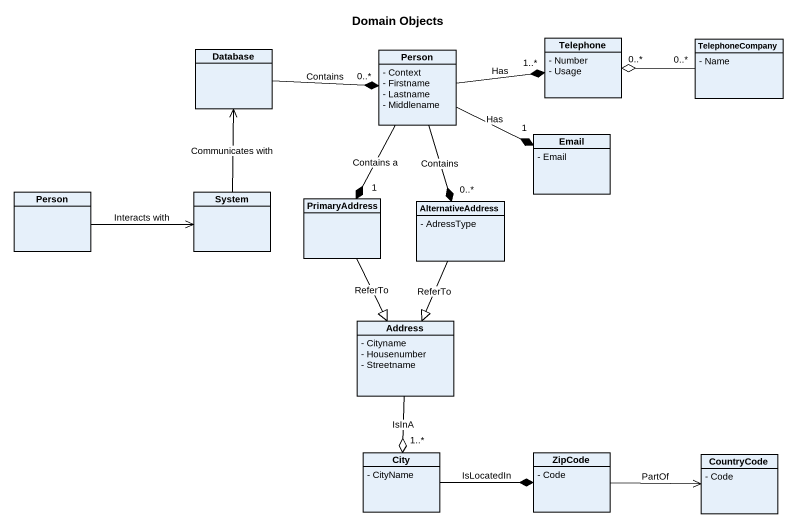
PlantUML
@startuml
title Domain Objects
hide circle
hide empty members
skinparam classAttributeIconSize 0
class "Database" as Database_
class "Person" as Person_ {
  - Context
  - Firstname
  - Lastname
  - Middlename
}
class Telephone {
  - Number
  - Usage
}
class TelephoneCompany {
  - Name
}
class Email {
  - Email
}
class "Person" as Person__2
class System
class PrimaryAddress
class AlternativeAddress {
  - AdressType
}
class Address {
  - Cityname
  - Housenumber
  - Streetname
}
class City {
  - CityName
}
class ZipCode {
  - Code
}
class CountryCode {
  - Code
}
Database_ -right-* "0..*" Person_ : Contains
Person_ -right-* "1..*" Telephone : Has
Person_ -right-* "1" Email : Has
Person_ --* "1" PrimaryAddress : Contains a
Person_ --* "0..*" AlternativeAddress : Contains
TelephoneCompany "0..*" -left-o "0..*" Telephone
Person__2 -right-> System : Interacts with
System -up-> Database_ : Communicates with
PrimaryAddress --|> Address : ReferTo
AlternativeAddress --|> Address : ReferTo
Address --o "1..*" City : IsInA
City -right-* ZipCode : IsLocatedIn
ZipCode -right-> CountryCode : PartOf
@enduml
